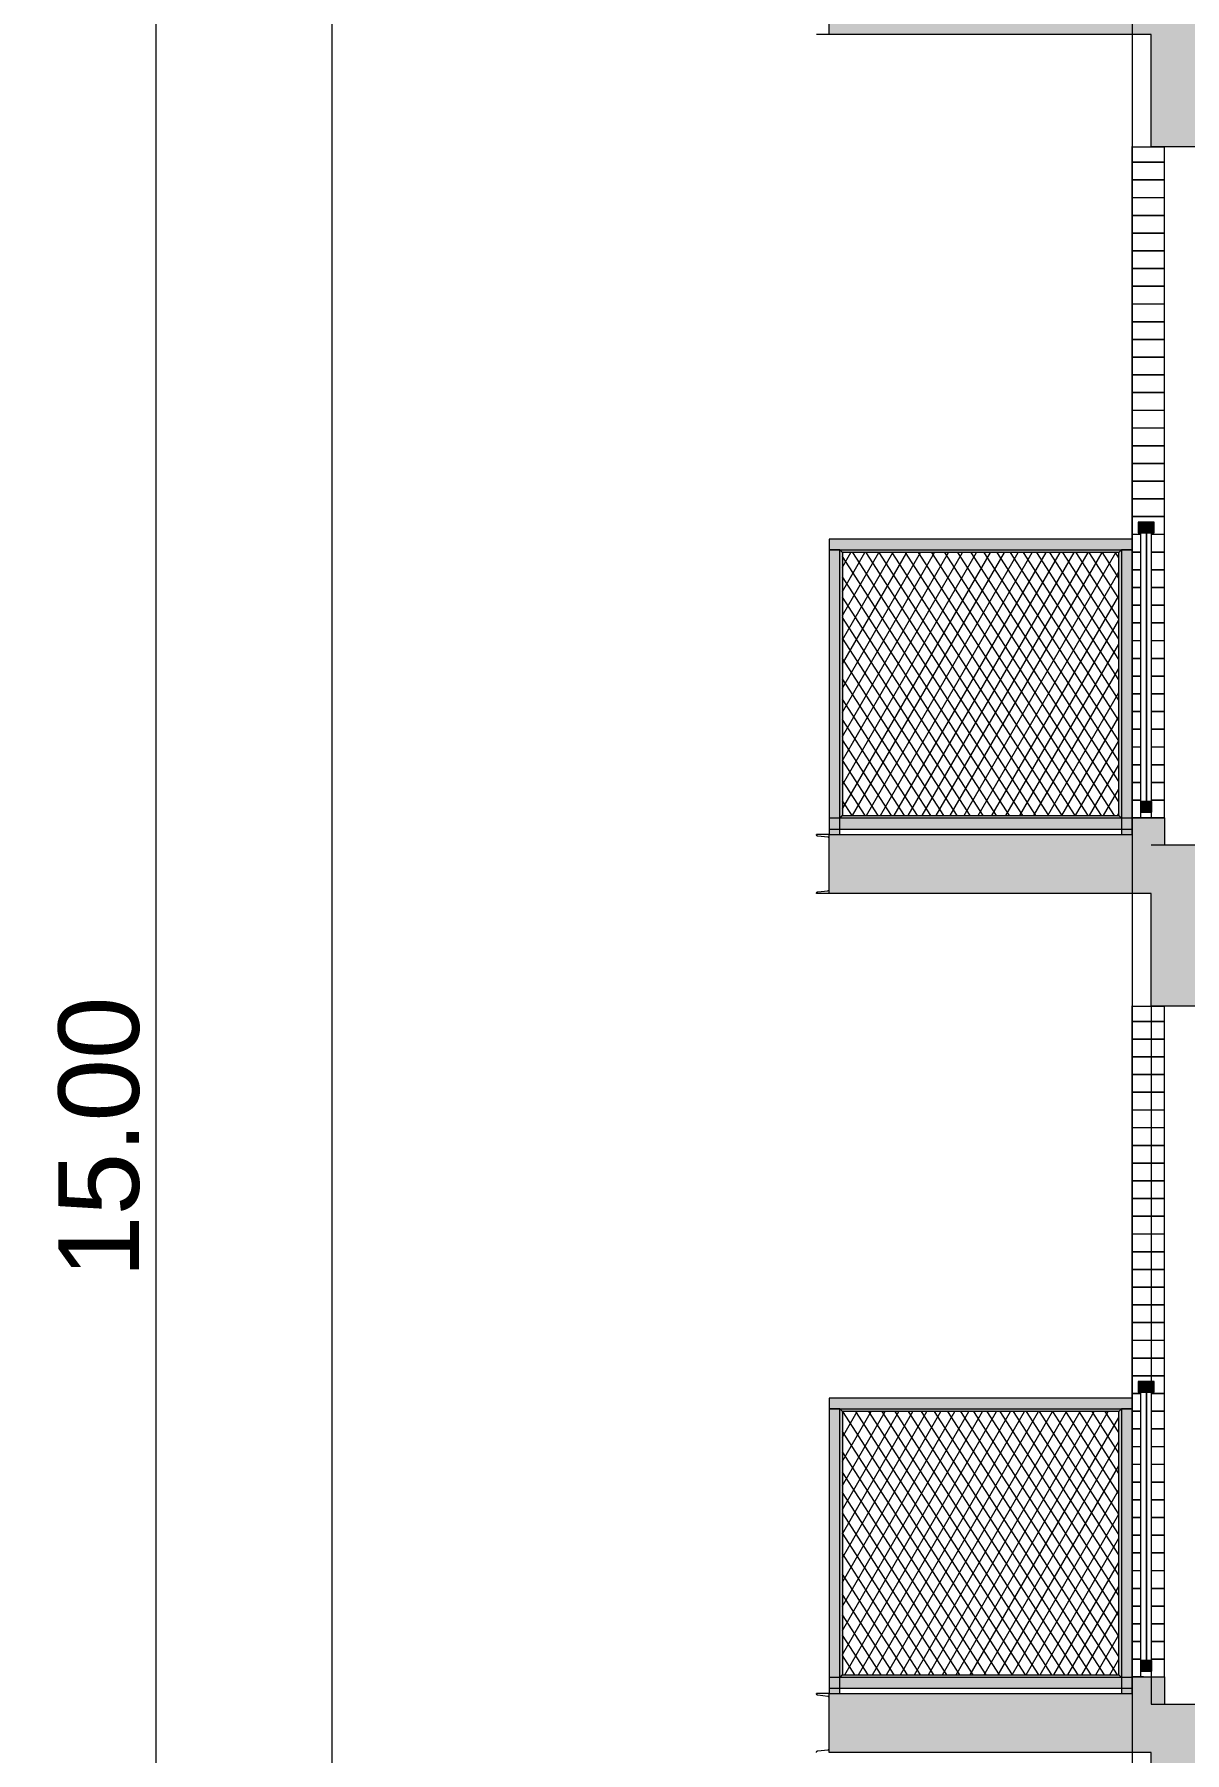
# Model space of a CAD drawing. Header units: millimetres. Extents: x 475616349 to 476941521, y 4620115302 to 4621446928.
# Drawn here: x 476644422 to 476648706, y 4620572790 to 4620579190 of the extents above; entities that cross this region are included whole.
import ezdxf

# ---------------------------------------------------------------- set-up
doc = ezdxf.new("R2010")
doc.units = ezdxf.units.MM
doc.header["$MEASUREMENT"] = 0
for name, color, linetype, lineweight in [('2D Drafting - General_Pen_No__250_Pen_No__7', 7, 'Continuous', 0), ('kar-panjara_Pen_No__7_Pen_No__250', 7, 'Continuous', 0), ('New_2D Drafting - General_Pen_No__30_Pen_No__9_Pen_No__9_Pen_No__255', 255, 'Continuous', 0), ('New_2D Drafting - General_Pen_No__30_Pen_No__9_Pen_No__9_Pen_No__4', 7, 'Continuous', 0), ('New_2D Drafting - General_Pen_No__30_Pen_No__9_Pen_No__9_Pen_No__7', 7, 'Continuous', 0), ('New_2D Drafting - General_Pen_No__4', 7, 'Continuous', 0), ('New_2D Drafting - General_Pen_No__7', 7, 'Continuous', 0), ('New_reg_nak_Pen_No__7', 7, 'Continuous', 0), ('New_Structural - Bearing_Pen_No__1', 1, 'Continuous', 0), ('New_Structural - Bearing_Pen_No__250', 7, 'Continuous', 0), ('Structural - Bearing_Pen_No__250', 7, 'Continuous', 0), ('Structural - Bearing_Pen_No__7', 7, 'Continuous', 0), ('zoma_Pen_No__1', 1, 'Continuous', 0)]:
    doc.layers.add(name, color=color, linetype=linetype, lineweight=lineweight)
doc.layers.add('zoma', color=7, linetype='Continuous')
doc.styles.add('GENERATED_STYLE_2', font='arial.ttf')
doc.dimstyles.new('GENERATED_STYLE__36', dxfattribs={"dimtxt": 300, "dimasz": 152, "dimexe": 0.18, "dimexo": 3, "dimgap": 0.09, "dimtad": 1, "dimlfac": 0.001, "dimzin": 0, "dimdsep": 46, "dimtxsty": 'GENERATED_STYLE_2', "dimblk": 'ARROWHEAD_2', "dimblk1": 'ARROWHEAD_2', "dimblk2": 'ARROWHEAD_2', "dimcen": 0.09, "dimclrd": 1, "dimclre": 1, "dimclrt": 1, "dimadec": 0, "dimazin": 0, "dimtfac": 1, "dimtdec": 4, "dimtmove": 0, "dimatfit": 3, "dimfxl": 1, "dimtolj": 1, "dimtzin": 0, "dimarcsym": 0})
pattern_1 = [(60, (476577134.07, 4620325125.74), (-38.971143, 22.5), []), (122.833095, (476577134.07, 4620325125.74), (36.8060797, 18.75), [])]

# ---------------------------------------------------------------- blocks, each defined once
blk = doc.blocks.new('*D1984', base_point=(476577134.1, 4620325125.7))
at = {"layer": 'zoma_Pen_No__1', "color": 1, "linetype": 'Continuous', "lineweight": 0, "transparency": 16777216}
for p, q in [((476644875.5, 4620582570.4), (476644875.5, 4620582668.2)), ((476644975.5, 4620582512.7), (476644775.5, 4620582628.2)), ((476645025.5, 4620582570.4), (476644725.5, 4620582570.4)), ((476644875.5, 4620567570.4), (476644875.5, 4620582570.4)), ((476644775.5, 4620567628.1), (476644975.5, 4620567512.6)), ((476645025.5, 4620567570.4), (476644725.5, 4620567570.4)), ((476644875.5, 4620567472.6), (476644875.5, 4620567570.4))]:
    blk.add_line(p, q, dxfattribs=at)
at = {"layer": 'zoma_Pen_No__1', "color": 1, "lineweight": 0, "transparency": 16777216, "insert": (476644815.5, 4620574557.5), "char_height": 300, "attachment_point": 7, "rotation": 90, "style": 'GENERATED_STYLE_2'}
blk.add_mtext('\\A1;{\\pql;\\fArial CYR|b0|i0|c204|p34;15.00}', dxfattribs=at)
blk = doc.blocks.new('ARROWHEAD_2')
at = {"color": 0, "linetype": 'Continuous', "lineweight": 0}
for p, q in [((-0.378, -0.655), (0.378, 0.655)), ((0, 0), (-1, 0))]:
    blk.add_line(p, q, dxfattribs=at)

msp = doc.modelspace()

# ---------------------------------------------------------------- hatches: boundary and pattern name
at = {"layer": '2D Drafting - General_Pen_No__250_Pen_No__7', "linetype": 'Continuous', "lineweight": 0}
for points in [[(476647381.778, 4620579409.629), (476648511.408, 4620579409.63), (476648511.408, 4620579471.439), (476648581.757, 4620579471.439), (476648631.409, 4620579471.439), (476648631.409, 4620579370.439), (476660841.375, 4620579370.439), (476660841.375, 4620579140.346), (476659331.824, 4620579140.346), (476659031.408, 4620579140.346), (476648881.408, 4620579140.346), (476648881.408, 4620578770.439), (476648581.658, 4620578770.439), (476648581.717, 4620579189.559), (476648581.244, 4620579189.559), (476648543.451, 4620579189.559), (476647381.778, 4620579189.559)], [(476647381.778, 4620576209.629), (476648511.408, 4620576209.63), (476648511.408, 4620576271.439), (476648581.757, 4620576271.439), (476648631.409, 4620576271.439), (476648631.409, 4620576170.439), (476660841.375, 4620576170.439), (476660841.375, 4620575940.346), (476659331.824, 4620575940.346), (476659031.408, 4620575940.346), (476648881.408, 4620575940.346), (476648881.408, 4620575570.439), (476648581.658, 4620575570.439), (476648581.717, 4620575989.559), (476648581.244, 4620575989.559), (476648543.451, 4620575989.559), (476647381.778, 4620575989.559)], [(476647381.778, 4620573009.629), (476648511.408, 4620573009.63), (476648511.408, 4620573071.439), (476648581.757, 4620573071.439), (476648631.409, 4620573071.439), (476648631.409, 4620572970.439), (476660841.375, 4620572970.439), (476660841.375, 4620572740.346), (476659331.824, 4620572740.346), (476659031.408, 4620572740.346), (476648881.408, 4620572740.346), (476648881.408, 4620572370.439), (476648581.658, 4620572370.439), (476648581.717, 4620572789.559), (476648581.244, 4620572789.559), (476648543.451, 4620572789.559), (476647381.778, 4620572789.559)]]:
    msp.add_hatch(color=7, dxfattribs=at).paths.add_polyline_path(points)
at = {"layer": 'New_2D Drafting - General_Pen_No__30_Pen_No__9_Pen_No__9_Pen_No__255', "linetype": 'Continuous', "lineweight": 0}
for points in [[(476647381.778, 4620577309.631), (476647381.778, 4620577269.631), (476648511.408, 4620577269.631), (476648511.408, 4620577309.631)], [(476647381.778, 4620576209.629), (476647421.784, 4620576209.629), (476647421.784, 4620577269.631), (476647381.778, 4620577269.631)], [(476647431.784, 4620576279.629), (476647421.784, 4620576269.629), (476647421.784, 4620577269.631), (476647431.784, 4620577259.631)], [(476647431.784, 4620577259.631), (476647421.784, 4620577269.631), (476648471.402, 4620577269.631), (476648461.402, 4620577259.631)], [(476648471.402, 4620576269.629), (476648461.402, 4620576279.629), (476648461.402, 4620577259.631), (476648471.402, 4620577269.631)], [(476648471.402, 4620576209.629), (476648511.408, 4620576209.629), (476648511.408, 4620577269.631), (476648471.402, 4620577269.631)], [(476647381.778, 4620576269.629), (476647381.778, 4620576229.629), (476648511.408, 4620576229.629), (476648511.408, 4620576269.629)], [(476647421.415, 4620576269.629), (476647431.415, 4620576279.629), (476648461.402, 4620576279.629), (476648471.402, 4620576269.629)], [(476647381.778, 4620574109.631), (476647381.778, 4620574069.631), (476648511.408, 4620574069.631), (476648511.408, 4620574109.631)], [(476647381.778, 4620573009.629), (476647421.784, 4620573009.629), (476647421.784, 4620574069.631), (476647381.778, 4620574069.631)], [(476647431.784, 4620573079.629), (476647421.784, 4620573069.629), (476647421.784, 4620574069.631), (476647431.784, 4620574059.631)], [(476647431.784, 4620574059.631), (476647421.784, 4620574069.631), (476648471.402, 4620574069.631), (476648461.402, 4620574059.631)], [(476648471.402, 4620573069.629), (476648461.402, 4620573079.629), (476648461.402, 4620574059.631), (476648471.402, 4620574069.631)], [(476648471.402, 4620573009.629), (476648511.408, 4620573009.629), (476648511.408, 4620574069.631), (476648471.402, 4620574069.631)], [(476647381.778, 4620573069.629), (476647381.778, 4620573029.629), (476648511.408, 4620573029.629), (476648511.408, 4620573069.629)], [(476647421.415, 4620573069.629), (476647431.415, 4620573079.629), (476648461.402, 4620573079.629), (476648471.402, 4620573069.629)]]:
    msp.add_hatch(color=255, dxfattribs=at).paths.add_polyline_path(points)
at = {"layer": 'New_2D Drafting - General_Pen_No__30_Pen_No__9_Pen_No__9_Pen_No__4', "linetype": 'Continuous', "lineweight": 0}
for points in [[(476648532.978, 4620577332.44), (476648592.978, 4620577332.44), (476648592.978, 4620577372.44), (476648564.978, 4620577372.44), (476648562.978, 4620577372.44), (476648532.978, 4620577372.44)], [(476648542.978, 4620576292.438), (476648582.978, 4620576292.438), (476648582.978, 4620576332.438), (476648564.978, 4620576332.438), (476648562.978, 4620576332.438), (476648542.978, 4620576332.438)], [(476648532.978, 4620574132.44), (476648592.978, 4620574132.44), (476648592.978, 4620574172.44), (476648564.978, 4620574172.44), (476648562.978, 4620574172.44), (476648532.978, 4620574172.44)], [(476648542.978, 4620573092.438), (476648582.978, 4620573092.438), (476648582.978, 4620573132.438), (476648564.978, 4620573132.438), (476648562.978, 4620573132.438), (476648542.978, 4620573132.438)]]:
    msp.add_hatch(color=7, dxfattribs=at).paths.add_polyline_path(points)
at = {"layer": 'New_2D Drafting - General_Pen_No__7', "linetype": 'Continuous', "lineweight": 0}
h = msp.add_hatch(dxfattribs=at)
h.set_pattern_fill('BATT_INSULATION', style=0, pattern_type=2)
h.set_pattern_definition(pattern_1)
h.paths.add_polyline_path([(476648461.402, 4620577259.631), (476647431.784, 4620577259.631), (476647431.784, 4620576279.629), (476648461.402, 4620576279.629)])
h = msp.add_hatch(dxfattribs=at)
h.set_pattern_fill('BATT_INSULATION', style=0, pattern_type=2)
h.set_pattern_definition(pattern_1)
h.paths.add_polyline_path([(476648461.402, 4620574059.631), (476647431.784, 4620574059.631), (476647431.784, 4620573079.629), (476648461.402, 4620573079.629)])

# ---------------------------------------------------------------- linework, layer by layer
at = {"layer": '2D Drafting - General_Pen_No__250_Pen_No__7', "color": 7, "linetype": 'Continuous', "lineweight": 0, "flags": 128}
for points in [[(476647381.778, 4620579409.629), (476648511.408, 4620579409.63), (476648511.408, 4620579471.439), (476648581.757, 4620579471.439), (476648631.409, 4620579471.439), (476648631.409, 4620579370.439), (476660841.375, 4620579370.439), (476660841.375, 4620579140.346), (476659331.824, 4620579140.346), (476659031.408, 4620579140.346), (476648881.408, 4620579140.346), (476648881.408, 4620578770.439), (476648581.658, 4620578770.439), (476648581.717, 4620579189.559), (476648581.244, 4620579189.559), (476648543.451, 4620579189.559), (476647381.778, 4620579189.559)], [(476647381.778, 4620576209.629), (476648511.408, 4620576209.63), (476648511.408, 4620576271.439), (476648581.757, 4620576271.439), (476648631.409, 4620576271.439), (476648631.409, 4620576170.439), (476660841.375, 4620576170.439), (476660841.375, 4620575940.346), (476659331.824, 4620575940.346), (476659031.408, 4620575940.346), (476648881.408, 4620575940.346), (476648881.408, 4620575570.439), (476648581.658, 4620575570.439), (476648581.717, 4620575989.559), (476648581.244, 4620575989.559), (476648543.451, 4620575989.559), (476647381.778, 4620575989.559)], [(476647381.778, 4620573009.629), (476648511.408, 4620573009.63), (476648511.408, 4620573071.439), (476648581.757, 4620573071.439), (476648631.409, 4620573071.439), (476648631.409, 4620572970.439), (476660841.375, 4620572970.439), (476660841.375, 4620572740.346), (476659331.824, 4620572740.346), (476659031.408, 4620572740.346), (476648881.408, 4620572740.346), (476648881.408, 4620572370.439), (476648581.658, 4620572370.439), (476648581.717, 4620572789.559), (476648581.244, 4620572789.559), (476648543.451, 4620572789.559), (476647381.778, 4620572789.559)]]:
    msp.add_lwpolyline(points, close=True, dxfattribs=at)
at = {"layer": 'kar-panjara_Pen_No__7_Pen_No__250', "color": 7, "linetype": 'Continuous', "lineweight": 0, "flags": 128}
msp.add_lwpolyline([(476648581.67, 4620576170.439), (476648981.67, 4620576170.439), (476648981.67, 4620578770.438), (476648581.67, 4620578770.438)], dxfattribs=at)
msp.add_lwpolyline([(476648581.67, 4620575570.438), (476648581.67, 4620572970.439), (476648981.67, 4620572970.439), (476648981.67, 4620575570.438)], close=True, dxfattribs=at)
at = {"layer": 'New_2D Drafting - General_Pen_No__30_Pen_No__9_Pen_No__9_Pen_No__7', "color": 7, "linetype": 'Continuous', "lineweight": 0, "flags": 128}
for points in [[(476648532.978, 4620577332.44), (476648592.978, 4620577332.44), (476648592.978, 4620577372.44), (476648564.978, 4620577372.44), (476648562.978, 4620577372.44), (476648532.978, 4620577372.44)], [(476647381.778, 4620577309.631), (476647381.778, 4620577269.631), (476648511.408, 4620577269.631), (476648511.408, 4620577309.631)], [(476647381.778, 4620576209.629), (476647421.784, 4620576209.629), (476647421.784, 4620577269.631), (476647381.778, 4620577269.631)], [(476647431.784, 4620576279.629), (476647421.784, 4620576269.629), (476647421.784, 4620577269.631), (476647431.784, 4620577259.631)], [(476647431.784, 4620577259.631), (476647421.784, 4620577269.631), (476648471.402, 4620577269.631), (476648461.402, 4620577259.631)], [(476648471.402, 4620576269.629), (476648461.402, 4620576279.629), (476648461.402, 4620577259.631), (476648471.402, 4620577269.631)], [(476648471.402, 4620576209.629), (476648511.408, 4620576209.629), (476648511.408, 4620577269.631), (476648471.402, 4620577269.631)], [(476648542.978, 4620576292.438), (476648582.978, 4620576292.438), (476648582.978, 4620576332.438), (476648564.978, 4620576332.438), (476648562.978, 4620576332.438), (476648542.978, 4620576332.438)], [(476647381.778, 4620576269.629), (476647381.778, 4620576229.629), (476648511.408, 4620576229.629), (476648511.408, 4620576269.629)], [(476647421.415, 4620576269.629), (476647431.415, 4620576279.629), (476648461.402, 4620576279.629), (476648471.402, 4620576269.629)], [(476648532.978, 4620574132.44), (476648592.978, 4620574132.44), (476648592.978, 4620574172.44), (476648564.978, 4620574172.44), (476648562.978, 4620574172.44), (476648532.978, 4620574172.44)], [(476647381.778, 4620574109.631), (476647381.778, 4620574069.631), (476648511.408, 4620574069.631), (476648511.408, 4620574109.631)], [(476647381.778, 4620573009.629), (476647421.784, 4620573009.629), (476647421.784, 4620574069.631), (476647381.778, 4620574069.631)], [(476647431.784, 4620573079.629), (476647421.784, 4620573069.629), (476647421.784, 4620574069.631), (476647431.784, 4620574059.631)], [(476647431.784, 4620574059.631), (476647421.784, 4620574069.631), (476648471.402, 4620574069.631), (476648461.402, 4620574059.631)], [(476648471.402, 4620573069.629), (476648461.402, 4620573079.629), (476648461.402, 4620574059.631), (476648471.402, 4620574069.631)], [(476648471.402, 4620573009.629), (476648511.408, 4620573009.629), (476648511.408, 4620574069.631), (476648471.402, 4620574069.631)], [(476648542.978, 4620573092.438), (476648582.978, 4620573092.438), (476648582.978, 4620573132.438), (476648564.978, 4620573132.438), (476648562.978, 4620573132.438), (476648542.978, 4620573132.438)], [(476647381.778, 4620573069.629), (476647381.778, 4620573029.629), (476648511.408, 4620573029.629), (476648511.408, 4620573069.629)], [(476647421.415, 4620573069.629), (476647431.415, 4620573079.629), (476648461.402, 4620573079.629), (476648471.402, 4620573069.629)]]:
    msp.add_lwpolyline(points, close=True, dxfattribs=at)
at = {"layer": 'New_2D Drafting - General_Pen_No__4', "color": 7, "linetype": 'Continuous', "lineweight": 0, "flags": 128}
for points in [[(476648461.402, 4620577259.631), (476647431.784, 4620577259.631), (476647431.784, 4620576279.629), (476648461.402, 4620576279.629)], [(476648461.402, 4620574059.631), (476647431.784, 4620574059.631), (476647431.784, 4620573079.629), (476648461.402, 4620573079.629)]]:
    msp.add_lwpolyline(points, close=True, dxfattribs=at)
at = {"layer": 'New_reg_nak_Pen_No__7', "color": 7, "linetype": 'Continuous', "lineweight": 0}
for p, q in [((476647381.778, 4620579189.559), (476647335.452, 4620579189.559)), ((476647381.778, 4620576209.559), (476647335.452, 4620576209.559)), ((476647381.778, 4620575989.559), (476647335.452, 4620575989.559)), ((476647381.778, 4620573009.559), (476647335.452, 4620573009.559))]:
    msp.add_line(p, q, dxfattribs=at)
at = {"layer": 'New_reg_nak_Pen_No__7', "color": 7, "linetype": 'Continuous', "lineweight": 0, "flags": 128}
msp.add_lwpolyline([(476648581.67, 4620583070.007), (476648511.398, 4620583070.005), (476648511.425, 4620576271.438), (476648511.57, 4620576271.438), (476648511.643, 4620569870.43), (476648581.57, 4620569870.431)], dxfattribs=at)
at = {"layer": 'New_Structural - Bearing_Pen_No__1', "color": 1, "linetype": 'Continuous', "lineweight": 0}
msp.add_line((476645529.791, 4620587257.227), (476645529.791, 4620560525.901), dxfattribs=at)
at = {"layer": 'New_Structural - Bearing_Pen_No__250', "color": 7, "linetype": 'Continuous', "lineweight": 0}
for p, q in [((476648511.57, 4620578714.438), (476648511.57, 4620578770.438)), ((476648511.57, 4620578770.438), (476648631.57, 4620578770.438)), ((476648593.335, 4620578771.438), (476648593.335, 4620578770.438)), ((476648631.57, 4620578714.438), (476648631.57, 4620578770.438)), ((476648511.57, 4620578714.438), (476648631.57, 4620578714.438)), ((476648511.57, 4620578648.438), (476648511.57, 4620578713.438)), ((476648511.57, 4620578713.438), (476648631.57, 4620578713.438)), ((476648593.335, 4620578714.438), (476648593.335, 4620578713.438)), ((476648631.57, 4620578648.438), (476648631.57, 4620578713.438)), ((476648511.57, 4620578648.438), (476648631.57, 4620578648.438)), ((476648511.57, 4620578582.438), (476648511.57, 4620578647.438)), ((476648511.57, 4620578647.438), (476648631.57, 4620578647.438)), ((476648593.335, 4620578648.438), (476648593.335, 4620578647.438)), ((476648631.57, 4620578582.438), (476648631.57, 4620578647.438)), ((476648511.57, 4620578582.438), (476648631.57, 4620578582.438)), ((476648511.57, 4620578516.438), (476648511.57, 4620578581.438)), ((476648511.57, 4620578581.438), (476648631.57, 4620578581.438)), ((476648593.335, 4620578582.438), (476648593.335, 4620578581.438)), ((476648631.57, 4620578516.438), (476648631.57, 4620578581.438)), ((476648511.57, 4620578516.438), (476648631.57, 4620578516.438)), ((476648511.57, 4620578450.438), (476648511.57, 4620578515.438)), ((476648511.57, 4620578515.438), (476648631.57, 4620578515.438)), ((476648593.335, 4620578516.438), (476648593.335, 4620578515.438)), ((476648631.57, 4620578450.438), (476648631.57, 4620578515.438)), ((476648511.57, 4620578450.438), (476648631.57, 4620578450.438)), ((476648511.57, 4620578384.438), (476648511.57, 4620578449.438)), ((476648511.57, 4620578449.438), (476648631.57, 4620578449.438)), ((476648593.335, 4620578450.438), (476648593.335, 4620578449.438)), ((476648631.57, 4620578384.438), (476648631.57, 4620578449.438)), ((476648511.57, 4620578384.438), (476648631.57, 4620578384.438)), ((476648511.57, 4620578318.438), (476648511.57, 4620578383.438)), ((476648511.57, 4620578383.438), (476648631.57, 4620578383.438)), ((476648593.335, 4620578384.438), (476648593.335, 4620578383.438)), ((476648631.57, 4620578318.438), (476648631.57, 4620578383.438)), ((476648511.57, 4620578318.438), (476648631.57, 4620578318.438)), ((476648511.57, 4620578252.438), (476648511.57, 4620578317.438)), ((476648511.57, 4620578317.438), (476648631.57, 4620578317.438)), ((476648593.335, 4620578318.438), (476648593.335, 4620578317.438)), ((476648631.57, 4620578252.438), (476648631.57, 4620578317.438)), ((476648511.57, 4620578252.438), (476648631.57, 4620578252.438)), ((476648511.57, 4620578186.438), (476648511.57, 4620578251.438)), ((476648511.57, 4620578251.438), (476648631.57, 4620578251.438)), ((476648593.335, 4620578252.438), (476648593.335, 4620578251.438)), ((476648631.57, 4620578186.438), (476648631.57, 4620578251.438)), ((476648511.57, 4620578186.438), (476648631.57, 4620578186.438)), ((476648511.57, 4620578120.438), (476648511.57, 4620578185.438)), ((476648511.57, 4620578185.438), (476648631.57, 4620578185.438)), ((476648593.335, 4620578186.438), (476648593.335, 4620578185.438)), ((476648631.57, 4620578120.438), (476648631.57, 4620578185.438)), ((476648511.57, 4620578120.438), (476648631.57, 4620578120.438)), ((476648511.57, 4620578054.438), (476648511.57, 4620578119.438)), ((476648511.57, 4620578119.438), (476648631.57, 4620578119.438)), ((476648593.335, 4620578120.438), (476648593.335, 4620578119.438)), ((476648631.57, 4620578054.438), (476648631.57, 4620578119.438)), ((476648511.57, 4620578054.438), (476648631.57, 4620578054.438)), ((476648511.57, 4620577988.438), (476648511.57, 4620578053.438)), ((476648511.57, 4620578053.438), (476648631.57, 4620578053.438)), ((476648593.335, 4620578054.438), (476648593.335, 4620578053.438)), ((476648631.57, 4620577988.438), (476648631.57, 4620578053.438)), ((476648511.57, 4620577988.438), (476648631.57, 4620577988.438)), ((476648511.57, 4620577922.438), (476648511.57, 4620577987.438)), ((476648511.57, 4620577987.438), (476648631.57, 4620577987.438)), ((476648593.335, 4620577988.438), (476648593.335, 4620577987.438)), ((476648631.57, 4620577922.438), (476648631.57, 4620577987.438)), ((476648511.57, 4620577922.438), (476648631.57, 4620577922.438)), ((476648511.57, 4620577856.438), (476648511.57, 4620577921.438)), ((476648511.57, 4620577921.438), (476648631.57, 4620577921.438)), ((476648593.335, 4620577922.438), (476648593.335, 4620577921.438)), ((476648631.57, 4620577856.438), (476648631.57, 4620577921.438)), ((476648511.57, 4620577856.438), (476648631.57, 4620577856.438)), ((476648593.335, 4620577856.438), (476648593.335, 4620577855.438)), ((476648511.57, 4620577790.438), (476648511.57, 4620577855.438)), ((476648511.57, 4620577855.438), (476648631.57, 4620577855.438)), ((476648631.57, 4620577790.438), (476648631.57, 4620577855.438)), ((476648511.57, 4620577790.438), (476648631.57, 4620577790.438)), ((476648511.57, 4620577724.438), (476648511.57, 4620577789.438)), ((476648511.57, 4620577789.438), (476648631.57, 4620577789.438)), ((476648593.335, 4620577790.438), (476648593.335, 4620577789.438)), ((476648631.57, 4620577724.438), (476648631.57, 4620577789.438)), ((476648511.57, 4620577724.438), (476648631.57, 4620577724.438)), ((476648511.57, 4620577658.438), (476648511.57, 4620577723.438)), ((476648511.57, 4620577723.438), (476648631.57, 4620577723.438)), ((476648593.335, 4620577724.438), (476648593.335, 4620577723.438)), ((476648631.57, 4620577658.438), (476648631.57, 4620577723.438)), ((476648511.57, 4620577658.438), (476648631.57, 4620577658.438)), ((476648511.57, 4620577592.438), (476648511.57, 4620577657.438)), ((476648511.57, 4620577657.438), (476648631.57, 4620577657.438)), ((476648593.335, 4620577658.438), (476648593.335, 4620577657.438)), ((476648631.57, 4620577592.438), (476648631.57, 4620577657.438)), ((476648511.57, 4620577592.438), (476648631.57, 4620577592.438)), ((476648511.57, 4620577526.438), (476648511.57, 4620577591.438)), ((476648511.57, 4620577591.438), (476648631.57, 4620577591.438)), ((476648593.335, 4620577592.438), (476648593.335, 4620577591.438)), ((476648631.57, 4620577526.438), (476648631.57, 4620577591.438)), ((476648511.57, 4620577526.438), (476648631.57, 4620577526.438)), ((476648511.57, 4620577460.438), (476648511.57, 4620577525.438)), ((476648511.57, 4620577525.438), (476648631.57, 4620577525.438)), ((476648593.335, 4620577526.438), (476648593.335, 4620577525.438)), ((476648631.57, 4620577460.438), (476648631.57, 4620577525.438)), ((476648511.57, 4620577460.438), (476648631.57, 4620577460.438)), ((476648511.57, 4620577394.438), (476648511.57, 4620577459.438)), ((476648511.57, 4620577459.438), (476648631.57, 4620577459.438)), ((476648593.335, 4620577460.438), (476648593.335, 4620577459.438)), ((476648631.57, 4620577394.438), (476648631.57, 4620577459.438)), ((476648511.57, 4620577394.438), (476648631.57, 4620577394.438)), ((476648511.57, 4620577328.438), (476648511.57, 4620577393.438)), ((476648511.57, 4620577393.438), (476648631.57, 4620577393.438)), ((476648582.978, 4620577372.44), (476648542.978, 4620577372.44)), ((476648593.335, 4620577394.438), (476648593.335, 4620577393.438)), ((476648631.57, 4620577328.438), (476648631.57, 4620577393.438)), ((476648511.57, 4620577328.438), (476648542.978, 4620577328.438)), ((476648511.57, 4620577262.438), (476648511.57, 4620577327.438)), ((476648511.57, 4620577327.438), (476648542.978, 4620577327.438)), ((476648562.978, 4620577332.44), (476648562.978, 4620576332.438)), ((476648564.978, 4620577332.44), (476648564.978, 4620576332.438)), ((476648582.978, 4620577328.438), (476648631.57, 4620577328.438)), ((476648582.978, 4620577327.438), (476648631.57, 4620577327.438)), ((476648593.335, 4620577327.438), (476648593.335, 4620577328.438)), ((476648631.57, 4620577262.438), (476648631.57, 4620577327.438)), ((476648511.57, 4620577262.438), (476648542.978, 4620577262.438)), ((476648511.57, 4620577196.438), (476648511.57, 4620577261.438)), ((476648511.57, 4620577261.438), (476648542.978, 4620577261.438)), ((476648582.978, 4620577262.438), (476648631.57, 4620577262.438)), ((476648582.978, 4620577261.438), (476648631.57, 4620577261.438)), ((476648593.335, 4620577261.438), (476648593.335, 4620577262.438)), ((476648631.57, 4620577196.438), (476648631.57, 4620577261.438)), ((476648511.57, 4620577196.438), (476648542.978, 4620577196.438)), ((476648511.57, 4620577130.438), (476648511.57, 4620577195.438)), ((476648511.57, 4620577195.438), (476648542.978, 4620577195.438)), ((476648582.978, 4620577196.438), (476648631.57, 4620577196.438)), ((476648582.978, 4620577195.438), (476648631.57, 4620577195.438)), ((476648593.335, 4620577195.438), (476648593.335, 4620577196.438)), ((476648631.57, 4620577130.438), (476648631.57, 4620577195.438)), ((476648511.57, 4620577130.438), (476648542.978, 4620577130.438)), ((476648511.57, 4620577064.438), (476648511.57, 4620577129.438)), ((476648511.57, 4620577129.438), (476648542.978, 4620577129.438)), ((476648582.978, 4620577130.438), (476648631.57, 4620577130.438)), ((476648582.978, 4620577129.438), (476648631.57, 4620577129.438)), ((476648593.335, 4620577129.438), (476648593.335, 4620577130.438)), ((476648631.57, 4620577064.438), (476648631.57, 4620577129.438)), ((476648511.57, 4620577064.438), (476648542.978, 4620577064.438)), ((476648511.57, 4620576998.438), (476648511.57, 4620577063.438)), ((476648511.57, 4620577063.438), (476648542.978, 4620577063.438)), ((476648582.978, 4620577064.438), (476648631.57, 4620577064.438)), ((476648582.978, 4620577063.438), (476648631.57, 4620577063.438)), ((476648593.335, 4620577063.438), (476648593.335, 4620577064.438)), ((476648631.57, 4620576998.438), (476648631.57, 4620577063.438)), ((476648511.57, 4620576998.438), (476648542.978, 4620576998.438)), ((476648511.57, 4620576932.438), (476648511.57, 4620576997.438)), ((476648511.57, 4620576997.438), (476648542.978, 4620576997.438)), ((476648582.978, 4620576998.438), (476648631.57, 4620576998.438)), ((476648582.978, 4620576997.438), (476648631.57, 4620576997.438)), ((476648593.335, 4620576997.438), (476648593.335, 4620576998.438)), ((476648631.57, 4620576932.438), (476648631.57, 4620576997.438)), ((476648511.57, 4620576932.438), (476648542.978, 4620576932.438)), ((476648511.57, 4620576866.438), (476648511.57, 4620576931.438)), ((476648511.57, 4620576931.438), (476648542.978, 4620576931.438)), ((476648582.978, 4620576932.438), (476648631.57, 4620576932.438)), ((476648582.978, 4620576931.438), (476648631.57, 4620576931.438)), ((476648593.335, 4620576931.438), (476648593.335, 4620576932.438)), ((476648631.57, 4620576866.438), (476648631.57, 4620576931.438)), ((476648511.57, 4620576866.438), (476648542.978, 4620576866.438)), ((476648511.57, 4620576800.438), (476648511.57, 4620576865.438)), ((476648511.57, 4620576865.438), (476648542.978, 4620576865.438)), ((476648582.978, 4620576866.438), (476648631.57, 4620576866.438)), ((476648582.978, 4620576865.438), (476648631.57, 4620576865.438)), ((476648593.335, 4620576865.438), (476648593.335, 4620576866.438)), ((476648631.57, 4620576800.438), (476648631.57, 4620576865.438)), ((476648511.57, 4620576800.438), (476648542.978, 4620576800.438)), ((476648511.57, 4620576734.438), (476648511.57, 4620576799.438)), ((476648511.57, 4620576799.438), (476648542.978, 4620576799.438)), ((476648582.978, 4620576800.438), (476648631.57, 4620576800.438)), ((476648582.978, 4620576799.438), (476648631.57, 4620576799.438)), ((476648593.335, 4620576799.438), (476648593.335, 4620576800.438)), ((476648631.57, 4620576734.438), (476648631.57, 4620576799.438)), ((476648511.57, 4620576734.438), (476648542.978, 4620576734.438)), ((476648511.57, 4620576668.438), (476648511.57, 4620576733.438)), ((476648511.57, 4620576733.438), (476648542.978, 4620576733.438)), ((476648582.978, 4620576734.438), (476648631.57, 4620576734.438)), ((476648582.978, 4620576733.438), (476648631.57, 4620576733.438)), ((476648593.335, 4620576733.438), (476648593.335, 4620576734.438)), ((476648631.57, 4620576668.438), (476648631.57, 4620576733.438)), ((476648511.57, 4620576668.438), (476648542.978, 4620576668.438)), ((476648511.57, 4620576602.438), (476648511.57, 4620576667.438)), ((476648511.57, 4620576667.438), (476648542.978, 4620576667.438)), ((476648582.978, 4620576668.438), (476648631.57, 4620576668.438)), ((476648582.978, 4620576667.438), (476648631.57, 4620576667.438)), ((476648593.335, 4620576667.438), (476648593.335, 4620576668.438)), ((476648631.57, 4620576602.438), (476648631.57, 4620576667.438)), ((476648511.57, 4620576602.438), (476648542.978, 4620576602.438)), ((476648511.57, 4620576536.438), (476648511.57, 4620576601.438)), ((476648511.57, 4620576601.438), (476648542.978, 4620576601.438)), ((476648582.978, 4620576602.438), (476648631.57, 4620576602.438)), ((476648582.978, 4620576601.438), (476648631.57, 4620576601.438)), ((476648593.335, 4620576601.438), (476648593.335, 4620576602.438)), ((476648631.57, 4620576536.438), (476648631.57, 4620576601.438)), ((476648511.57, 4620576536.438), (476648542.978, 4620576536.438)), ((476648511.57, 4620576470.438), (476648511.57, 4620576535.438)), ((476648511.57, 4620576535.438), (476648542.978, 4620576535.438)), ((476648582.978, 4620576536.438), (476648631.57, 4620576536.438)), ((476648582.978, 4620576535.438), (476648631.57, 4620576535.438)), ((476648593.335, 4620576535.438), (476648593.335, 4620576536.438)), ((476648631.57, 4620576470.438), (476648631.57, 4620576535.438)), ((476648511.57, 4620576470.438), (476648542.978, 4620576470.438)), ((476648511.57, 4620576404.438), (476648511.57, 4620576469.438)), ((476648511.57, 4620576469.438), (476648542.978, 4620576469.438)), ((476648582.978, 4620576470.438), (476648631.57, 4620576470.438)), ((476648582.978, 4620576469.438), (476648631.57, 4620576469.438)), ((476648593.335, 4620576469.438), (476648593.335, 4620576470.438)), ((476648631.57, 4620576404.438), (476648631.57, 4620576469.438)), ((476648511.57, 4620576404.438), (476648542.978, 4620576404.438)), ((476648511.57, 4620576338.438), (476648511.57, 4620576403.438)), ((476648511.57, 4620576403.438), (476648542.978, 4620576403.438)), ((476648582.978, 4620576404.438), (476648631.57, 4620576404.438)), ((476648582.978, 4620576403.438), (476648631.57, 4620576403.438)), ((476648593.335, 4620576403.438), (476648593.335, 4620576404.438)), ((476648631.57, 4620576338.438), (476648631.57, 4620576403.438)), ((476648511.57, 4620576338.438), (476648542.978, 4620576338.438)), ((476648511.57, 4620576272.438), (476648511.57, 4620576337.438)), ((476648511.57, 4620576337.438), (476648542.978, 4620576337.438)), ((476648542.978, 4620576332.438), (476648542.978, 4620576292.438)), ((476648562.978, 4620576332.438), (476648542.978, 4620576332.438)), ((476648582.978, 4620576332.438), (476648564.978, 4620576332.438)), ((476648582.978, 4620576338.438), (476648631.57, 4620576338.438)), ((476648582.978, 4620576337.438), (476648631.57, 4620576337.438)), ((476648582.978, 4620576332.438), (476648582.978, 4620576292.438)), ((476648593.335, 4620576337.438), (476648593.335, 4620576338.438)), ((476648631.57, 4620576272.438), (476648631.57, 4620576337.438)), ((476648511.57, 4620576272.438), (476648542.978, 4620576272.438)), ((476648582.978, 4620576292.438), (476648542.978, 4620576292.438)), ((476648582.978, 4620576272.438), (476648631.57, 4620576272.438)), ((476648593.335, 4620576272.438), (476648593.335, 4620576271.438)), ((476648511.57, 4620575514.438), (476648511.57, 4620575570.438)), ((476648511.57, 4620575570.438), (476648631.57, 4620575570.438)), ((476648593.335, 4620575571.438), (476648593.335, 4620575570.438)), ((476648631.57, 4620575514.438), (476648631.57, 4620575570.438)), ((476648511.57, 4620575514.438), (476648631.57, 4620575514.438)), ((476648511.57, 4620575448.438), (476648511.57, 4620575513.438)), ((476648511.57, 4620575513.438), (476648631.57, 4620575513.438)), ((476648593.335, 4620575514.438), (476648593.335, 4620575513.438)), ((476648631.57, 4620575448.438), (476648631.57, 4620575513.438)), ((476648511.57, 4620575448.438), (476648631.57, 4620575448.438)), ((476648511.57, 4620575382.438), (476648511.57, 4620575447.438)), ((476648511.57, 4620575447.438), (476648631.57, 4620575447.438)), ((476648593.335, 4620575448.438), (476648593.335, 4620575447.438)), ((476648631.57, 4620575382.438), (476648631.57, 4620575447.438)), ((476648511.57, 4620575382.438), (476648631.57, 4620575382.438)), ((476648511.57, 4620575316.438), (476648511.57, 4620575381.438)), ((476648511.57, 4620575381.438), (476648631.57, 4620575381.438)), ((476648593.335, 4620575382.438), (476648593.335, 4620575381.438)), ((476648631.57, 4620575316.438), (476648631.57, 4620575381.438)), ((476648511.57, 4620575316.438), (476648631.57, 4620575316.438)), ((476648511.57, 4620575250.438), (476648511.57, 4620575315.438)), ((476648511.57, 4620575315.438), (476648631.57, 4620575315.438)), ((476648593.335, 4620575316.438), (476648593.335, 4620575315.438)), ((476648631.57, 4620575250.438), (476648631.57, 4620575315.438)), ((476648511.57, 4620575250.438), (476648631.57, 4620575250.438)), ((476648511.57, 4620575184.438), (476648511.57, 4620575249.438)), ((476648511.57, 4620575249.438), (476648631.57, 4620575249.438)), ((476648593.335, 4620575250.438), (476648593.335, 4620575249.438)), ((476648631.57, 4620575184.438), (476648631.57, 4620575249.438)), ((476648511.57, 4620575184.438), (476648631.57, 4620575184.438)), ((476648511.57, 4620575118.438), (476648511.57, 4620575183.438)), ((476648511.57, 4620575183.438), (476648631.57, 4620575183.438)), ((476648593.335, 4620575184.438), (476648593.335, 4620575183.438)), ((476648631.57, 4620575118.438), (476648631.57, 4620575183.438)), ((476648511.57, 4620575118.438), (476648631.57, 4620575118.438)), ((476648511.57, 4620575052.438), (476648511.57, 4620575117.438)), ((476648511.57, 4620575117.438), (476648631.57, 4620575117.438)), ((476648593.335, 4620575118.438), (476648593.335, 4620575117.438)), ((476648631.57, 4620575052.438), (476648631.57, 4620575117.438)), ((476648511.57, 4620575052.438), (476648631.57, 4620575052.438)), ((476648511.57, 4620574986.438), (476648511.57, 4620575051.438)), ((476648511.57, 4620575051.438), (476648631.57, 4620575051.438)), ((476648593.335, 4620575052.438), (476648593.335, 4620575051.438)), ((476648631.57, 4620574986.438), (476648631.57, 4620575051.438)), ((476648511.57, 4620574986.438), (476648631.57, 4620574986.438)), ((476648511.57, 4620574920.438), (476648511.57, 4620574985.438)), ((476648511.57, 4620574985.438), (476648631.57, 4620574985.438)), ((476648593.335, 4620574986.438), (476648593.335, 4620574985.438)), ((476648631.57, 4620574920.438), (476648631.57, 4620574985.438)), ((476648511.57, 4620574920.438), (476648631.57, 4620574920.438)), ((476648511.57, 4620574854.438), (476648511.57, 4620574919.438)), ((476648511.57, 4620574919.438), (476648631.57, 4620574919.438)), ((476648593.335, 4620574920.438), (476648593.335, 4620574919.438)), ((476648631.57, 4620574854.438), (476648631.57, 4620574919.438)), ((476648511.57, 4620574854.438), (476648631.57, 4620574854.438)), ((476648511.57, 4620574788.438), (476648511.57, 4620574853.438)), ((476648511.57, 4620574853.438), (476648631.57, 4620574853.438)), ((476648593.335, 4620574854.438), (476648593.335, 4620574853.438)), ((476648631.57, 4620574788.438), (476648631.57, 4620574853.438)), ((476648511.57, 4620574788.438), (476648631.57, 4620574788.438)), ((476648511.57, 4620574722.438), (476648511.57, 4620574787.438)), ((476648511.57, 4620574787.438), (476648631.57, 4620574787.438)), ((476648593.335, 4620574788.438), (476648593.335, 4620574787.438)), ((476648631.57, 4620574722.438), (476648631.57, 4620574787.438)), ((476648511.57, 4620574722.438), (476648631.57, 4620574722.438)), ((476648511.57, 4620574656.438), (476648511.57, 4620574721.438)), ((476648511.57, 4620574721.438), (476648631.57, 4620574721.438)), ((476648593.335, 4620574722.438), (476648593.335, 4620574721.438)), ((476648631.57, 4620574656.438), (476648631.57, 4620574721.438)), ((476648511.57, 4620574656.438), (476648631.57, 4620574656.438)), ((476648593.335, 4620574656.438), (476648593.335, 4620574655.438)), ((476648511.57, 4620574590.438), (476648511.57, 4620574655.438)), ((476648511.57, 4620574655.438), (476648631.57, 4620574655.438)), ((476648631.57, 4620574590.438), (476648631.57, 4620574655.438)), ((476648511.57, 4620574590.438), (476648631.57, 4620574590.438)), ((476648511.57, 4620574524.438), (476648511.57, 4620574589.438)), ((476648511.57, 4620574589.438), (476648631.57, 4620574589.438)), ((476648593.335, 4620574590.438), (476648593.335, 4620574589.438)), ((476648631.57, 4620574524.438), (476648631.57, 4620574589.438)), ((476648511.57, 4620574524.438), (476648631.57, 4620574524.438)), ((476648511.57, 4620574458.438), (476648511.57, 4620574523.438)), ((476648511.57, 4620574523.438), (476648631.57, 4620574523.438)), ((476648593.335, 4620574524.438), (476648593.335, 4620574523.438)), ((476648631.57, 4620574458.438), (476648631.57, 4620574523.438)), ((476648511.57, 4620574458.438), (476648631.57, 4620574458.438)), ((476648511.57, 4620574392.438), (476648511.57, 4620574457.438)), ((476648511.57, 4620574457.438), (476648631.57, 4620574457.438)), ((476648593.335, 4620574458.438), (476648593.335, 4620574457.438)), ((476648631.57, 4620574392.438), (476648631.57, 4620574457.438)), ((476648511.57, 4620574392.438), (476648631.57, 4620574392.438)), ((476648511.57, 4620574326.438), (476648511.57, 4620574391.438)), ((476648511.57, 4620574391.438), (476648631.57, 4620574391.438)), ((476648593.335, 4620574392.438), (476648593.335, 4620574391.438)), ((476648631.57, 4620574326.438), (476648631.57, 4620574391.438)), ((476648511.57, 4620574326.438), (476648631.57, 4620574326.438)), ((476648511.57, 4620574260.438), (476648511.57, 4620574325.438)), ((476648511.57, 4620574325.438), (476648631.57, 4620574325.438)), ((476648593.335, 4620574326.438), (476648593.335, 4620574325.438)), ((476648631.57, 4620574260.438), (476648631.57, 4620574325.438)), ((476648511.57, 4620574260.438), (476648631.57, 4620574260.438)), ((476648511.57, 4620574194.438), (476648511.57, 4620574259.438)), ((476648511.57, 4620574259.438), (476648631.57, 4620574259.438)), ((476648593.335, 4620574260.438), (476648593.335, 4620574259.438)), ((476648631.57, 4620574194.438), (476648631.57, 4620574259.438)), ((476648511.57, 4620574194.438), (476648631.57, 4620574194.438)), ((476648511.57, 4620574128.438), (476648511.57, 4620574193.438)), ((476648511.57, 4620574193.438), (476648631.57, 4620574193.438)), ((476648582.978, 4620574172.44), (476648542.978, 4620574172.44)), ((476648593.335, 4620574194.438), (476648593.335, 4620574193.438)), ((476648631.57, 4620574128.438), (476648631.57, 4620574193.438)), ((476648511.57, 4620574128.438), (476648542.978, 4620574128.438)), ((476648511.57, 4620574062.438), (476648511.57, 4620574127.438)), ((476648511.57, 4620574127.438), (476648542.978, 4620574127.438)), ((476648562.978, 4620574132.44), (476648562.978, 4620573132.438)), ((476648564.978, 4620574132.44), (476648564.978, 4620573132.438)), ((476648582.978, 4620574128.438), (476648631.57, 4620574128.438)), ((476648582.978, 4620574127.438), (476648631.57, 4620574127.438)), ((476648593.335, 4620574127.438), (476648593.335, 4620574128.438)), ((476648631.57, 4620574062.438), (476648631.57, 4620574127.438)), ((476648511.57, 4620574062.438), (476648542.978, 4620574062.438)), ((476648511.57, 4620573996.438), (476648511.57, 4620574061.438)), ((476648511.57, 4620574061.438), (476648542.978, 4620574061.438)), ((476648582.978, 4620574062.438), (476648631.57, 4620574062.438)), ((476648582.978, 4620574061.438), (476648631.57, 4620574061.438)), ((476648593.335, 4620574061.438), (476648593.335, 4620574062.438)), ((476648631.57, 4620573996.438), (476648631.57, 4620574061.438)), ((476648511.57, 4620573996.438), (476648542.978, 4620573996.438)), ((476648511.57, 4620573930.438), (476648511.57, 4620573995.438)), ((476648511.57, 4620573995.438), (476648542.978, 4620573995.438)), ((476648582.978, 4620573996.438), (476648631.57, 4620573996.438)), ((476648582.978, 4620573995.438), (476648631.57, 4620573995.438)), ((476648593.335, 4620573995.438), (476648593.335, 4620573996.438)), ((476648631.57, 4620573930.438), (476648631.57, 4620573995.438)), ((476648511.57, 4620573930.438), (476648542.978, 4620573930.438)), ((476648511.57, 4620573864.438), (476648511.57, 4620573929.438)), ((476648511.57, 4620573929.438), (476648542.978, 4620573929.438)), ((476648582.978, 4620573930.438), (476648631.57, 4620573930.438)), ((476648582.978, 4620573929.438), (476648631.57, 4620573929.438)), ((476648593.335, 4620573929.438), (476648593.335, 4620573930.438)), ((476648631.57, 4620573864.438), (476648631.57, 4620573929.438)), ((476648511.57, 4620573864.438), (476648542.978, 4620573864.438)), ((476648511.57, 4620573798.438), (476648511.57, 4620573863.438)), ((476648511.57, 4620573863.438), (476648542.978, 4620573863.438)), ((476648582.978, 4620573864.438), (476648631.57, 4620573864.438)), ((476648582.978, 4620573863.438), (476648631.57, 4620573863.438)), ((476648593.335, 4620573863.438), (476648593.335, 4620573864.438)), ((476648631.57, 4620573798.438), (476648631.57, 4620573863.438)), ((476648511.57, 4620573798.438), (476648542.978, 4620573798.438)), ((476648511.57, 4620573732.438), (476648511.57, 4620573797.438)), ((476648511.57, 4620573797.438), (476648542.978, 4620573797.438)), ((476648582.978, 4620573798.438), (476648631.57, 4620573798.438)), ((476648582.978, 4620573797.438), (476648631.57, 4620573797.438)), ((476648593.335, 4620573797.438), (476648593.335, 4620573798.438)), ((476648631.57, 4620573732.438), (476648631.57, 4620573797.438)), ((476648511.57, 4620573732.438), (476648542.978, 4620573732.438)), ((476648511.57, 4620573666.438), (476648511.57, 4620573731.438)), ((476648511.57, 4620573731.438), (476648542.978, 4620573731.438)), ((476648582.978, 4620573732.438), (476648631.57, 4620573732.438)), ((476648582.978, 4620573731.438), (476648631.57, 4620573731.438)), ((476648593.335, 4620573731.438), (476648593.335, 4620573732.438)), ((476648631.57, 4620573666.438), (476648631.57, 4620573731.438)), ((476648511.57, 4620573666.438), (476648542.978, 4620573666.438)), ((476648511.57, 4620573600.438), (476648511.57, 4620573665.438)), ((476648511.57, 4620573665.438), (476648542.978, 4620573665.438)), ((476648582.978, 4620573666.438), (476648631.57, 4620573666.438)), ((476648582.978, 4620573665.438), (476648631.57, 4620573665.438)), ((476648593.335, 4620573665.438), (476648593.335, 4620573666.438)), ((476648631.57, 4620573600.438), (476648631.57, 4620573665.438)), ((476648511.57, 4620573600.438), (476648542.978, 4620573600.438)), ((476648511.57, 4620573534.438), (476648511.57, 4620573599.438)), ((476648511.57, 4620573599.438), (476648542.978, 4620573599.438)), ((476648582.978, 4620573600.438), (476648631.57, 4620573600.438)), ((476648582.978, 4620573599.438), (476648631.57, 4620573599.438)), ((476648593.335, 4620573599.438), (476648593.335, 4620573600.438)), ((476648631.57, 4620573534.438), (476648631.57, 4620573599.438)), ((476648511.57, 4620573534.438), (476648542.978, 4620573534.438)), ((476648511.57, 4620573468.438), (476648511.57, 4620573533.438)), ((476648511.57, 4620573533.438), (476648542.978, 4620573533.438)), ((476648582.978, 4620573534.438), (476648631.57, 4620573534.438)), ((476648582.978, 4620573533.438), (476648631.57, 4620573533.438)), ((476648593.335, 4620573533.438), (476648593.335, 4620573534.438)), ((476648631.57, 4620573468.438), (476648631.57, 4620573533.438)), ((476648511.57, 4620573468.438), (476648542.978, 4620573468.438)), ((476648511.57, 4620573402.438), (476648511.57, 4620573467.438)), ((476648511.57, 4620573467.438), (476648542.978, 4620573467.438)), ((476648582.978, 4620573468.438), (476648631.57, 4620573468.438)), ((476648582.978, 4620573467.438), (476648631.57, 4620573467.438)), ((476648593.335, 4620573467.438), (476648593.335, 4620573468.438)), ((476648631.57, 4620573402.438), (476648631.57, 4620573467.438)), ((476648511.57, 4620573402.438), (476648542.978, 4620573402.438)), ((476648511.57, 4620573336.438), (476648511.57, 4620573401.438)), ((476648511.57, 4620573401.438), (476648542.978, 4620573401.438)), ((476648582.978, 4620573402.438), (476648631.57, 4620573402.438)), ((476648582.978, 4620573401.438), (476648631.57, 4620573401.438)), ((476648593.335, 4620573401.438), (476648593.335, 4620573402.438)), ((476648631.57, 4620573336.438), (476648631.57, 4620573401.438)), ((476648511.57, 4620573336.438), (476648542.978, 4620573336.438)), ((476648511.57, 4620573270.438), (476648511.57, 4620573335.438)), ((476648511.57, 4620573335.438), (476648542.978, 4620573335.438)), ((476648582.978, 4620573336.438), (476648631.57, 4620573336.438)), ((476648582.978, 4620573335.438), (476648631.57, 4620573335.438)), ((476648593.335, 4620573335.438), (476648593.335, 4620573336.438)), ((476648631.57, 4620573270.438), (476648631.57, 4620573335.438)), ((476648511.57, 4620573270.438), (476648542.978, 4620573270.438)), ((476648511.57, 4620573204.438), (476648511.57, 4620573269.438)), ((476648511.57, 4620573269.438), (476648542.978, 4620573269.438)), ((476648582.978, 4620573270.438), (476648631.57, 4620573270.438)), ((476648582.978, 4620573269.438), (476648631.57, 4620573269.438)), ((476648593.335, 4620573269.438), (476648593.335, 4620573270.438)), ((476648631.57, 4620573204.438), (476648631.57, 4620573269.438)), ((476648511.57, 4620573204.438), (476648542.978, 4620573204.438)), ((476648511.57, 4620573138.438), (476648511.57, 4620573203.438)), ((476648511.57, 4620573203.438), (476648542.978, 4620573203.438)), ((476648582.978, 4620573204.438), (476648631.57, 4620573204.438)), ((476648582.978, 4620573203.438), (476648631.57, 4620573203.438)), ((476648593.335, 4620573203.438), (476648593.335, 4620573204.438)), ((476648631.57, 4620573138.438), (476648631.57, 4620573203.438)), ((476648511.57, 4620573138.438), (476648542.978, 4620573138.438)), ((476648511.57, 4620573072.438), (476648511.57, 4620573137.438)), ((476648511.57, 4620573137.438), (476648542.978, 4620573137.438)), ((476648542.978, 4620573132.438), (476648542.978, 4620573092.438)), ((476648562.978, 4620573132.438), (476648542.978, 4620573132.438)), ((476648582.978, 4620573132.438), (476648564.978, 4620573132.438)), ((476648582.978, 4620573138.438), (476648631.57, 4620573138.438)), ((476648582.978, 4620573137.438), (476648631.57, 4620573137.438)), ((476648582.978, 4620573132.438), (476648582.978, 4620573092.438)), ((476648593.335, 4620573137.438), (476648593.335, 4620573138.438)), ((476648631.57, 4620573072.438), (476648631.57, 4620573137.438)), ((476648511.57, 4620573072.438), (476648542.978, 4620573072.438)), ((476648582.978, 4620573092.438), (476648542.978, 4620573092.438)), ((476648582.978, 4620573072.438), (476648631.57, 4620573072.438)), ((476648593.335, 4620573072.438), (476648593.335, 4620573071.438))]:
    msp.add_line(p, q, dxfattribs=at)
at = {"layer": 'Structural - Bearing_Pen_No__250', "color": 7, "linetype": 'Continuous', "lineweight": 0}
for p, q in [((476648511.57, 4620578770.438), (476648511.57, 4620578771.438)), ((476648511.57, 4620578713.438), (476648511.57, 4620578714.438)), ((476648511.57, 4620578647.438), (476648511.57, 4620578648.438)), ((476648511.57, 4620578581.438), (476648511.57, 4620578582.438)), ((476648511.57, 4620578515.438), (476648511.57, 4620578516.438)), ((476648511.57, 4620578449.438), (476648511.57, 4620578450.438)), ((476648511.57, 4620578383.438), (476648511.57, 4620578384.438)), ((476648511.57, 4620578317.438), (476648511.57, 4620578318.438)), ((476648511.57, 4620578251.438), (476648511.57, 4620578252.438)), ((476648511.57, 4620578185.438), (476648511.57, 4620578186.438)), ((476648511.57, 4620578119.438), (476648511.57, 4620578120.438)), ((476648511.57, 4620578053.438), (476648511.57, 4620578054.438)), ((476648511.57, 4620577987.438), (476648511.57, 4620577988.438)), ((476648511.57, 4620577921.438), (476648511.57, 4620577922.438)), ((476648511.57, 4620577855.438), (476648511.57, 4620577856.438)), ((476648511.57, 4620577789.438), (476648511.57, 4620577790.438)), ((476648511.57, 4620577723.438), (476648511.57, 4620577724.438)), ((476648511.57, 4620577657.438), (476648511.57, 4620577658.438)), ((476648511.57, 4620577591.438), (476648511.57, 4620577592.438)), ((476648511.57, 4620577525.438), (476648511.57, 4620577526.438)), ((476648511.57, 4620577459.438), (476648511.57, 4620577460.438)), ((476648511.57, 4620577393.438), (476648511.57, 4620577394.438)), ((476648511.57, 4620577327.438), (476648511.57, 4620577328.438)), ((476648542.978, 4620576272.438), (476648542.978, 4620577332.44)), ((476648582.978, 4620576272.438), (476648582.978, 4620577332.44)), ((476648511.57, 4620577261.438), (476648511.57, 4620577262.438)), ((476648511.57, 4620577195.438), (476648511.57, 4620577196.438)), ((476648511.57, 4620577129.438), (476648511.57, 4620577130.438)), ((476648511.57, 4620577063.438), (476648511.57, 4620577064.438)), ((476648511.57, 4620576997.438), (476648511.57, 4620576998.438)), ((476648511.57, 4620576931.438), (476648511.57, 4620576932.438)), ((476648511.57, 4620576865.438), (476648511.57, 4620576866.438)), ((476648511.57, 4620576799.438), (476648511.57, 4620576800.438)), ((476648511.57, 4620576733.438), (476648511.57, 4620576734.438)), ((476648511.57, 4620576667.438), (476648511.57, 4620576668.438)), ((476648511.57, 4620576601.438), (476648511.57, 4620576602.438)), ((476648511.57, 4620576535.438), (476648511.57, 4620576536.438)), ((476648511.57, 4620576469.438), (476648511.57, 4620576470.438)), ((476648511.57, 4620576403.438), (476648511.57, 4620576404.438)), ((476648511.57, 4620576337.438), (476648511.57, 4620576338.438)), ((476648511.57, 4620576271.438), (476648511.57, 4620576272.438)), ((476648553.335, 4620576271.438), (476648511.57, 4620576271.438)), ((476648542.978, 4620576272.438), (476648582.978, 4620576272.438)), ((476648511.57, 4620575570.438), (476648511.57, 4620575571.438)), ((476648511.57, 4620575513.438), (476648511.57, 4620575514.438)), ((476648511.57, 4620575447.438), (476648511.57, 4620575448.438)), ((476648511.57, 4620575381.438), (476648511.57, 4620575382.438)), ((476648511.57, 4620575315.438), (476648511.57, 4620575316.438)), ((476648511.57, 4620575249.438), (476648511.57, 4620575250.438)), ((476648511.57, 4620575183.438), (476648511.57, 4620575184.438)), ((476648511.57, 4620575117.438), (476648511.57, 4620575118.438)), ((476648511.57, 4620575051.438), (476648511.57, 4620575052.438)), ((476648511.57, 4620574985.438), (476648511.57, 4620574986.438)), ((476648511.57, 4620574919.438), (476648511.57, 4620574920.438)), ((476648511.57, 4620574853.438), (476648511.57, 4620574854.438)), ((476648511.57, 4620574787.438), (476648511.57, 4620574788.438)), ((476648511.57, 4620574721.438), (476648511.57, 4620574722.438)), ((476648511.57, 4620574655.438), (476648511.57, 4620574656.438)), ((476648511.57, 4620574589.438), (476648511.57, 4620574590.438)), ((476648511.57, 4620574523.438), (476648511.57, 4620574524.438)), ((476648511.57, 4620574457.438), (476648511.57, 4620574458.438)), ((476648511.57, 4620574391.438), (476648511.57, 4620574392.438)), ((476648511.57, 4620574325.438), (476648511.57, 4620574326.438)), ((476648511.57, 4620574259.438), (476648511.57, 4620574260.438)), ((476648511.57, 4620574193.438), (476648511.57, 4620574194.438)), ((476648511.57, 4620574127.438), (476648511.57, 4620574128.438)), ((476648542.978, 4620573072.438), (476648542.978, 4620574132.44)), ((476648582.978, 4620573072.438), (476648582.978, 4620574132.44)), ((476648511.57, 4620574061.438), (476648511.57, 4620574062.438)), ((476648511.57, 4620573995.438), (476648511.57, 4620573996.438)), ((476648511.57, 4620573929.438), (476648511.57, 4620573930.438)), ((476648511.57, 4620573863.438), (476648511.57, 4620573864.438)), ((476648511.57, 4620573797.438), (476648511.57, 4620573798.438)), ((476648511.57, 4620573731.438), (476648511.57, 4620573732.438)), ((476648511.57, 4620573665.438), (476648511.57, 4620573666.438)), ((476648511.57, 4620573599.438), (476648511.57, 4620573600.438)), ((476648511.57, 4620573533.438), (476648511.57, 4620573534.438)), ((476648511.57, 4620573467.438), (476648511.57, 4620573468.438)), ((476648511.57, 4620573401.438), (476648511.57, 4620573402.438)), ((476648511.57, 4620573335.438), (476648511.57, 4620573336.438)), ((476648511.57, 4620573269.438), (476648511.57, 4620573270.438)), ((476648511.57, 4620573203.438), (476648511.57, 4620573204.438)), ((476648511.57, 4620573137.438), (476648511.57, 4620573138.438)), ((476648511.57, 4620573071.438), (476648511.57, 4620573072.438)), ((476648553.335, 4620573071.438), (476648511.57, 4620573071.438)), ((476648542.978, 4620573072.438), (476648582.978, 4620573072.438))]:
    msp.add_line(p, q, dxfattribs=at)
at = {"layer": 'Structural - Bearing_Pen_No__7', "color": 7, "linetype": 'Continuous', "lineweight": 0}
for p, q in [((476647335.452, 4620576207.134), (476647335.452, 4620576209.629)), ((476647335.851, 4620576205.604), (476647335.452, 4620576207.134)), ((476647336.989, 4620576204.306), (476647335.851, 4620576205.604)), ((476647338.692, 4620576203.439), (476647336.989, 4620576204.306)), ((476647339.914, 4620576203.179), (476647338.692, 4620576203.439)), ((476647377.315, 4620576199.189), (476647339.914, 4620576203.179)), ((476647378.537, 4620576198.93), (476647377.315, 4620576199.189)), ((476647380.24, 4620576198.063), (476647378.537, 4620576198.93)), ((476647381.378, 4620576196.765), (476647380.24, 4620576198.063)), ((476647381.778, 4620576195.234), (476647381.378, 4620576196.765)), ((476647381.778, 4620576004.024), (476647381.778, 4620576195.234)), ((476647339.914, 4620575996.079), (476647377.315, 4620576000.069)), ((476647377.315, 4620576000.069), (476647378.537, 4620576000.329)), ((476647378.537, 4620576000.329), (476647380.24, 4620576001.196)), ((476647380.24, 4620576001.196), (476647381.378, 4620576002.493)), ((476647381.378, 4620576002.493), (476647381.778, 4620576004.024)), ((476647335.452, 4620575992.124), (476647335.851, 4620575993.655)), ((476647335.452, 4620575989.629), (476647335.452, 4620575992.124)), ((476647335.851, 4620575993.655), (476647336.989, 4620575994.953)), ((476647336.989, 4620575994.953), (476647338.692, 4620575995.82)), ((476647338.692, 4620575995.82), (476647339.914, 4620575996.079)), ((476647335.452, 4620573007.134), (476647335.452, 4620573009.629)), ((476647335.851, 4620573005.604), (476647335.452, 4620573007.134)), ((476647336.989, 4620573004.306), (476647335.851, 4620573005.604)), ((476647338.692, 4620573003.439), (476647336.989, 4620573004.306)), ((476647339.914, 4620573003.179), (476647338.692, 4620573003.439)), ((476647377.315, 4620572999.189), (476647339.914, 4620573003.179)), ((476647378.537, 4620572998.93), (476647377.315, 4620572999.189)), ((476647380.24, 4620572998.063), (476647378.537, 4620572998.93)), ((476647381.378, 4620572996.765), (476647380.24, 4620572998.063)), ((476647381.778, 4620572995.234), (476647381.378, 4620572996.765)), ((476647381.778, 4620572804.024), (476647381.778, 4620572995.234)), ((476647339.914, 4620572796.079), (476647377.315, 4620572800.069)), ((476647377.315, 4620572800.069), (476647378.537, 4620572800.329)), ((476647378.537, 4620572800.329), (476647380.24, 4620572801.196)), ((476647380.24, 4620572801.196), (476647381.378, 4620572802.493)), ((476647381.378, 4620572802.493), (476647381.778, 4620572804.024)), ((476647335.452, 4620572792.124), (476647335.851, 4620572793.655)), ((476647335.452, 4620572789.629), (476647335.452, 4620572792.124)), ((476647335.851, 4620572793.655), (476647336.989, 4620572794.953)), ((476647336.989, 4620572794.953), (476647338.692, 4620572795.82)), ((476647338.692, 4620572795.82), (476647339.914, 4620572796.079))]:
    msp.add_line(p, q, dxfattribs=at)

# ---------------------------------------------------------------- dimensions: what is measured, and where the dimension line sits
at = {"layer": 'zoma', "color": 1, "linetype": 'Continuous', "lineweight": 0}
dim = msp.add_linear_dim(base=(476644875.54, 4620582570.439), p1=(476646003.847, 4620567570.357), p2=(476644875.54, 4620582570.439), angle=90, dimstyle='GENERATED_STYLE__36', dxfattribs=at)
dim.commit()
dim.dimension.update_dxf_attribs({"geometry": '*D1984', "text_midpoint": (476644665.54, 4620575061.485), "dimtype": 160, "text_rotation": 90})

doc.saveas('drawing.dxf')
